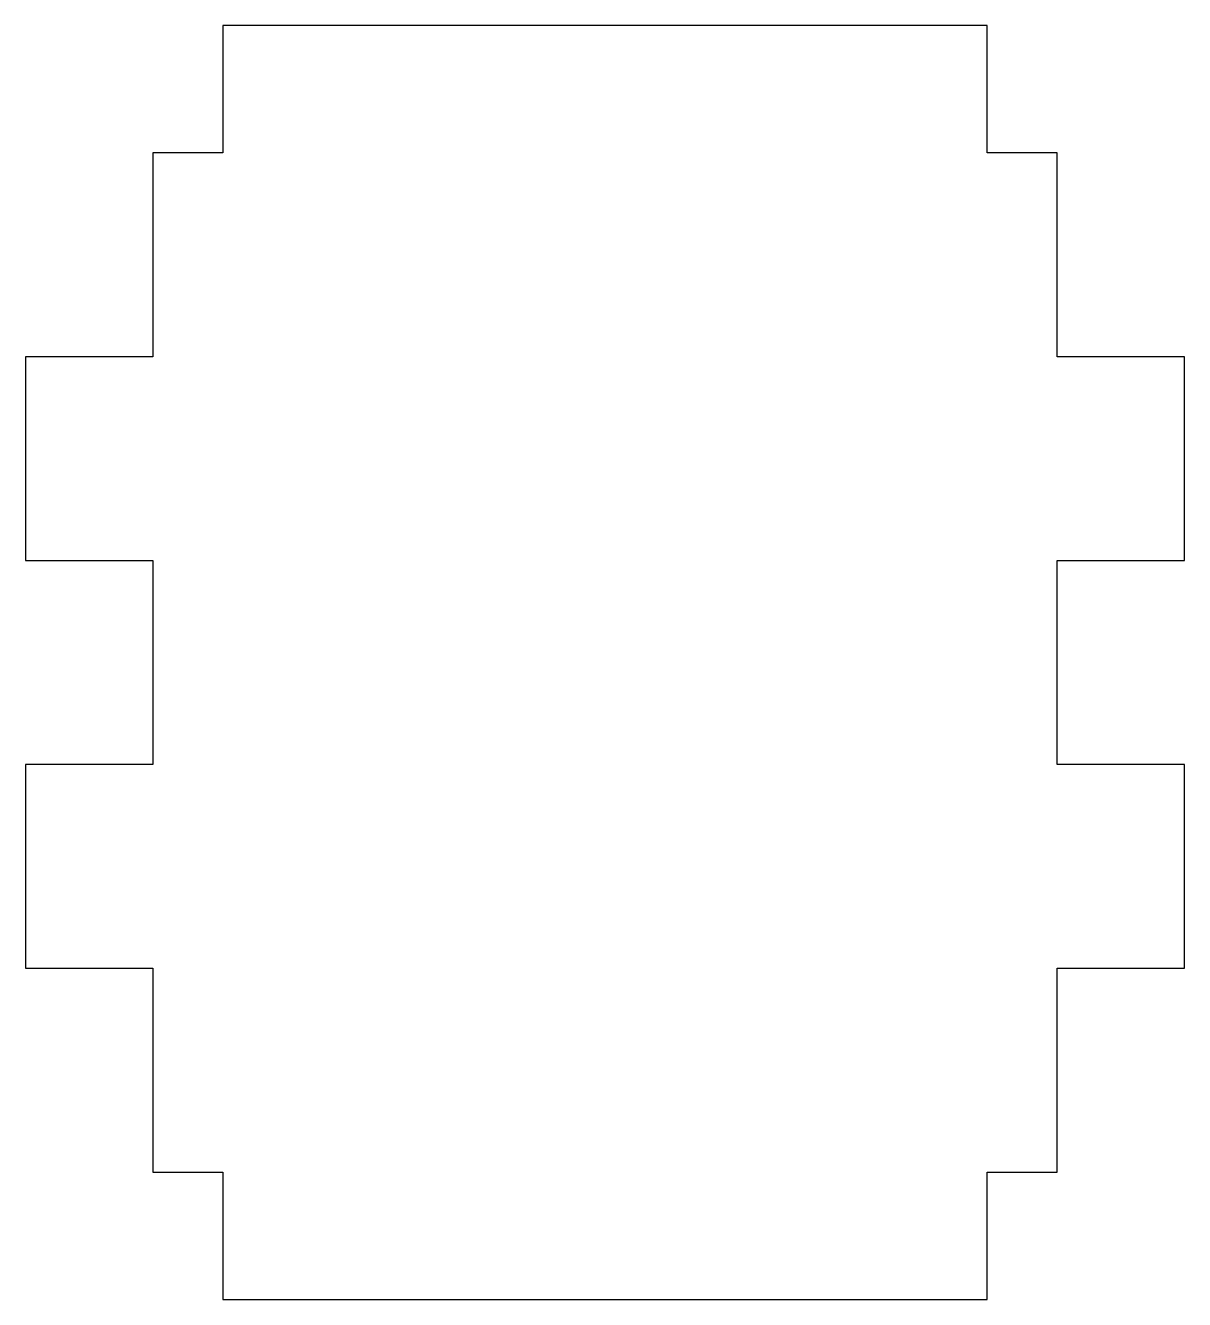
# Model space of a CAD drawing. Header units: millimetres. Extents: x -61.1 to -33.8, y -20.5 to 9.5.
import ezdxf

# ---------------------------------------------------------------- set-up
doc = ezdxf.new("R2010")
doc.units = ezdxf.units.MM

msp = doc.modelspace()

# ---------------------------------------------------------------- linework, layer by layer
at = {"color": 7, "linetype": 'Continuous', "lineweight": 25}
for p, q in [((-56.401, 9.461), (-56.401, 6.461)), ((-38.401, 9.461), (-56.401, 9.461)), ((-38.401, 6.461), (-38.401, 9.461)), ((-58.051, 6.461), (-58.051, 1.661)), ((-56.401, 6.461), (-58.051, 6.461)), ((-36.751, 6.461), (-38.401, 6.461)), ((-36.751, 1.661), (-36.751, 6.461)), ((-61.051, 1.661), (-61.051, -3.139)), ((-58.051, 1.661), (-61.051, 1.661)), ((-33.751, 1.661), (-36.751, 1.661)), ((-33.751, -3.139), (-33.751, 1.661)), ((-61.051, -3.139), (-58.051, -3.139)), ((-58.051, -3.139), (-58.051, -7.939)), ((-36.751, -3.139), (-33.751, -3.139)), ((-36.751, -7.939), (-36.751, -3.139)), ((-61.051, -7.939), (-61.051, -12.739)), ((-58.051, -7.939), (-61.051, -7.939)), ((-33.751, -7.939), (-36.751, -7.939)), ((-33.751, -12.739), (-33.751, -7.939)), ((-61.051, -12.739), (-58.051, -12.739)), ((-58.051, -12.739), (-58.051, -17.539)), ((-36.751, -12.739), (-33.751, -12.739)), ((-36.751, -17.539), (-36.751, -12.739)), ((-58.051, -17.539), (-56.401, -17.539)), ((-56.401, -17.539), (-56.401, -20.539)), ((-38.401, -17.539), (-36.751, -17.539)), ((-38.401, -20.539), (-38.401, -17.539)), ((-56.401, -20.539), (-38.401, -20.539))]:
    msp.add_line(p, q, dxfattribs=at)

doc.saveas('drawing.dxf')
